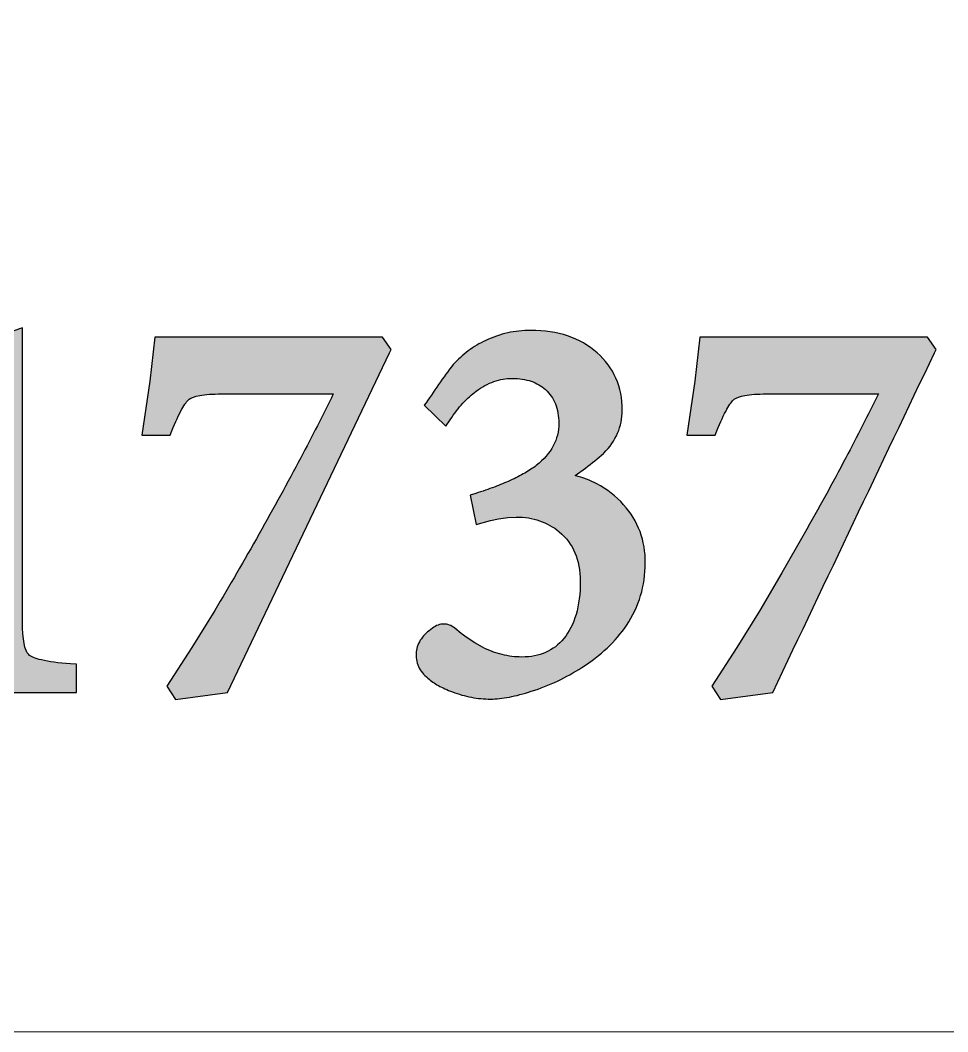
# Model space of a CAD drawing. Header units: millimetres. Extents: x -228 to -124, y -139 to -90.
# Drawn here: x -206.72 to -198.85, y -139.37 to -130.79 of the extents above; entities that cross this region are included whole.
import ezdxf

# ---------------------------------------------------------------- set-up
doc = ezdxf.new("R2010")
doc.units = ezdxf.units.MM
doc.header["$MEASUREMENT"] = 0
doc.layers.add('Layer 1', color=7, linetype='Continuous')

msp = doc.modelspace()

# ---------------------------------------------------------------- hatches: boundary and pattern name
at = {"layer": 'Layer 1', "true_color": 0x373435}
h = msp.add_hatch(color=250, dxfattribs=at)
edge = h.paths.add_edge_path()
edge.add_spline(control_points=[(-207.6908, -136.4389), (-207.6908, -136.4389), (-207.6908, -136.2532), (-207.6908, -136.2532), (-207.6908, -136.2532), (-207.6398, -136.2496), (-207.6398, -136.2496), (-207.5387, -136.2426), (-207.4574, -136.2315), (-207.3974, -136.217), (-207.3431, -136.204), (-207.3068, -136.1888), (-207.2896, -136.1721), (-207.2753, -136.1586), (-207.2635, -136.1302), (-207.2549, -136.0878), (-207.2447, -136.0381), (-207.2394, -135.9714), (-207.2394, -135.8882), (-207.2394, -135.8882), (-207.2394, -134.1209), (-207.2394, -134.1209), (-207.2394, -134.0619), (-207.2421, -134.0151), (-207.2473, -133.9811), (-207.2516, -133.9529), (-207.2569, -133.9345), (-207.2628, -133.927), (-207.2663, -133.9226), (-207.2773, -133.9177), (-207.2959, -133.9125), (-207.3222, -133.9053), (-207.3591, -133.9), (-207.4056, -133.897), (-207.4056, -133.897), (-207.7069, -133.8856), (-207.7069, -133.8856), (-207.7069, -133.8856), (-207.7069, -133.6736), (-207.7069, -133.6736), (-207.7069, -133.6736), (-207.6607, -133.6664), (-207.6607, -133.6664), (-207.5887, -133.6551), (-207.5146, -133.6407), (-207.4391, -133.624), (-207.364, -133.6071), (-207.287, -133.5876), (-207.209, -133.5656), (-207.1448, -133.5481), (-207.0757, -133.5273), (-207.0019, -133.5037), (-206.9272, -133.4798), (-206.851, -133.4536), (-206.7739, -133.426), (-206.7739, -133.426), (-206.7006, -133.3996), (-206.7006, -133.3996), (-206.7006, -133.3996), (-206.7006, -135.8882), (-206.7006, -135.8882), (-206.7006, -136.045), (-206.6831, -136.1394), (-206.6482, -136.1711), (-206.6301, -136.1886), (-206.5937, -136.2036), (-206.5387, -136.2167), (-206.4781, -136.2315), (-206.3963, -136.2426), (-206.2941, -136.2496), (-206.2941, -136.2496), (-206.2429, -136.2531), (-206.2429, -136.2531), (-206.2429, -136.2531), (-206.2429, -136.4937), (-206.2429, -136.4937), (-206.2429, -136.4937), (-207.6908, -136.4937), (-207.6908, -136.4937), (-207.6908, -136.4937), (-207.6908, -136.4389), (-207.6908, -136.4389)], knot_values=[0, 0, 0, 0, 0.037037, 0.037037, 0.037037, 0.074074, 0.074074, 0.074074, 0.111111, 0.111111, 0.111111, 0.148148, 0.148148, 0.148148, 0.185185, 0.185185, 0.185185, 0.222222, 0.222222, 0.222222, 0.259259, 0.259259, 0.259259, 0.296296, 0.296296, 0.296296, 0.333333, 0.333333, 0.333333, 0.37037, 0.37037, 0.37037, 0.407407, 0.407407, 0.407407, 0.444444, 0.444444, 0.444444, 0.481481, 0.481481, 0.481481, 0.518519, 0.518519, 0.518519, 0.555556, 0.555556, 0.555556, 0.592593, 0.592593, 0.592593, 0.62963, 0.62963, 0.62963, 0.666667, 0.666667, 0.666667, 0.703704, 0.703704, 0.703704, 0.740741, 0.740741, 0.740741, 0.777778, 0.777778, 0.777778, 0.814815, 0.814815, 0.814815, 0.851852, 0.851852, 0.851852, 0.888889, 0.888889, 0.888889, 0.925926, 0.925926, 0.925926, 0.962963, 0.962963, 0.962963, 1, 1, 1, 1], degree=3, periodic=1)
h = msp.add_hatch(color=250, dxfattribs=at)
edge = h.paths.add_edge_path()
edge.add_spline(control_points=[(-202.0115, -134.653), (-201.9462, -134.6713), (-201.8857, -134.6949), (-201.8302, -134.7238), (-201.7425, -134.7694), (-201.6661, -134.8287), (-201.6017, -134.9008), (-201.5396, -134.9697), (-201.493, -135.046), (-201.4624, -135.1287), (-201.4319, -135.211), (-201.417, -135.3001), (-201.4181, -135.3948), (-201.4179, -135.4909), (-201.4313, -135.5834), (-201.4578, -135.6716), (-201.4844, -135.7598), (-201.5245, -135.8444), (-201.5778, -135.9249), (-201.6238, -135.9926), (-201.6786, -136.0563), (-201.7418, -136.1154), (-201.8044, -136.1744), (-201.8759, -136.2295), (-201.9554, -136.2803), (-202.022, -136.3235), (-202.0911, -136.3617), (-202.1619, -136.3951), (-202.2341, -136.4289), (-202.3086, -136.458), (-202.3846, -136.482), (-202.4515, -136.5039), (-202.514, -136.5205), (-202.5711, -136.5315), (-202.6292, -136.5428), (-202.6828, -136.5485), (-202.7308, -136.5485), (-202.7849, -136.5485), (-202.8395, -136.5432), (-202.8933, -136.533), (-202.9474, -136.5228), (-203.0013, -136.5072), (-203.0546, -136.4871), (-203.0989, -136.4704), (-203.1389, -136.4523), (-203.1733, -136.4334), (-203.2077, -136.4143), (-203.2373, -136.3937), (-203.2615, -136.3721), (-203.2981, -136.3427), (-203.325, -136.3091), (-203.3418, -136.272), (-203.3592, -136.2338), (-203.366, -136.1925), (-203.3618, -136.1489), (-203.3576, -136.1088), (-203.3425, -136.0712), (-203.3172, -136.0362), (-203.2946, -136.005), (-203.2629, -135.9752), (-203.2228, -135.9476), (-203.1926, -135.9239), (-203.1606, -135.9119), (-203.128, -135.9119), (-203.0954, -135.9119), (-203.0636, -135.9239), (-203.0333, -135.9476), (-203.0333, -135.9476), (-202.981, -135.9912), (-202.981, -135.9912), (-202.981, -135.9912), (-202.9303, -136.0289), (-202.9303, -136.0289), (-202.9303, -136.0289), (-202.8652, -136.0721), (-202.8652, -136.0721), (-202.8652, -136.0721), (-202.7996, -136.1083), (-202.7996, -136.1083), (-202.7445, -136.1364), (-202.6889, -136.1574), (-202.6331, -136.1712), (-202.5781, -136.1847), (-202.522, -136.1917), (-202.4652, -136.1917), (-202.3895, -136.1917), (-202.3219, -136.1786), (-202.263, -136.1525), (-202.2047, -136.1269), (-202.1535, -136.0878), (-202.11, -136.0358), (-202.064, -135.9787), (-202.0289, -135.9098), (-202.0054, -135.8303), (-201.9814, -135.7486), (-201.9692, -135.6545), (-201.9692, -135.5484), (-201.9692, -135.4579), (-201.9844, -135.3774), (-202.0145, -135.3077), (-202.0439, -135.2391), (-202.0888, -135.1796), (-202.1479, -135.1297), (-202.198, -135.0886), (-202.2538, -135.057), (-202.3144, -135.0363), (-202.3748, -135.0156), (-202.4414, -135.0051), (-202.5132, -135.0051), (-202.5132, -135.0051), (-202.5849, -135.0087), (-202.5849, -135.0087), (-202.5849, -135.0087), (-202.6638, -135.0199), (-202.6638, -135.0199), (-202.6638, -135.0199), (-202.7321, -135.0339), (-202.7321, -135.0339), (-202.7321, -135.0339), (-202.8527, -135.0681), (-202.8527, -135.0681), (-202.8527, -135.0681), (-202.9031, -134.8193), (-202.9031, -134.8193), (-202.9031, -134.8193), (-202.8561, -134.8048), (-202.8561, -134.8048), (-202.7999, -134.7872), (-202.7469, -134.769), (-202.6982, -134.7507), (-202.6501, -134.7328), (-202.6056, -134.7141), (-202.5649, -134.6954), (-202.5196, -134.6749), (-202.4778, -134.6536), (-202.4406, -134.6321), (-202.4035, -134.6107), (-202.3704, -134.5891), (-202.3423, -134.5678), (-202.278, -134.517), (-202.2296, -134.4615), (-202.1981, -134.4016), (-202.1672, -134.3433), (-202.1516, -134.2794), (-202.1516, -134.2106), (-202.1516, -134.1482), (-202.1614, -134.0929), (-202.1806, -134.0453), (-202.1993, -133.9985), (-202.2275, -133.958), (-202.2644, -133.9246), (-202.2998, -133.8934), (-202.3407, -133.8695), (-202.3865, -133.8538), (-202.4332, -133.838), (-202.4865, -133.8298), (-202.5455, -133.8298), (-202.5992, -133.8298), (-202.6515, -133.8387), (-202.7017, -133.8562), (-202.753, -133.8741), (-202.8035, -133.9014), (-202.852, -133.9372), (-202.8905, -133.9657), (-202.9284, -134.0006), (-202.9651, -134.0407), (-203.0019, -134.0808), (-203.0382, -134.1276), (-203.0731, -134.18), (-203.0731, -134.18), (-203.1095, -134.2345), (-203.1095, -134.2345), (-203.1095, -134.2345), (-203.2923, -134.057), (-203.2923, -134.057), (-203.2146, -133.9475), (-203.1298, -133.8141), (-203.0472, -133.7132), (-203.0085, -133.67), (-202.9657, -133.6309), (-202.9196, -133.5966), (-202.8734, -133.5625), (-202.8235, -133.5326), (-202.7705, -133.5077), (-202.7102, -133.4797), (-202.6484, -133.4582), (-202.5852, -133.4441), (-202.5219, -133.4299), (-202.4573, -133.4225), (-202.3918, -133.4225), (-202.3918, -133.4225), (-202.3883, -133.4225), (-202.3883, -133.4225), (-202.2739, -133.4225), (-202.1698, -133.4384), (-202.0765, -133.4696), (-201.982, -133.5012), (-201.8988, -133.5492), (-201.8271, -133.6125), (-201.7561, -133.6748), (-201.7025, -133.7473), (-201.6667, -133.829), (-201.6312, -133.9103), (-201.6132, -134.0004), (-201.6132, -134.0985), (-201.6132, -134.1676), (-201.6266, -134.2332), (-201.6529, -134.2944), (-201.6789, -134.355), (-201.7184, -134.4117), (-201.7703, -134.4635), (-201.7703, -134.4635), (-201.7726, -134.4656), (-201.7726, -134.4656), (-201.8194, -134.5069), (-201.8703, -134.5484), (-201.9249, -134.5897), (-201.9249, -134.5897), (-202.0115, -134.653), (-202.0115, -134.653)], knot_values=[0, 0, 0, 0, 0.013699, 0.013699, 0.013699, 0.027397, 0.027397, 0.027397, 0.041096, 0.041096, 0.041096, 0.054795, 0.054795, 0.054795, 0.068493, 0.068493, 0.068493, 0.082192, 0.082192, 0.082192, 0.09589, 0.09589, 0.09589, 0.109589, 0.109589, 0.109589, 0.123288, 0.123288, 0.123288, 0.136986, 0.136986, 0.136986, 0.150685, 0.150685, 0.150685, 0.164384, 0.164384, 0.164384, 0.178082, 0.178082, 0.178082, 0.191781, 0.191781, 0.191781, 0.205479, 0.205479, 0.205479, 0.219178, 0.219178, 0.219178, 0.232877, 0.232877, 0.232877, 0.246575, 0.246575, 0.246575, 0.260274, 0.260274, 0.260274, 0.273973, 0.273973, 0.273973, 0.287671, 0.287671, 0.287671, 0.30137, 0.30137, 0.30137, 0.315068, 0.315068, 0.315068, 0.328767, 0.328767, 0.328767, 0.342466, 0.342466, 0.342466, 0.356164, 0.356164, 0.356164, 0.369863, 0.369863, 0.369863, 0.383562, 0.383562, 0.383562, 0.39726, 0.39726, 0.39726, 0.410959, 0.410959, 0.410959, 0.424658, 0.424658, 0.424658, 0.438356, 0.438356, 0.438356, 0.452055, 0.452055, 0.452055, 0.465753, 0.465753, 0.465753, 0.479452, 0.479452, 0.479452, 0.493151, 0.493151, 0.493151, 0.506849, 0.506849, 0.506849, 0.520548, 0.520548, 0.520548, 0.534247, 0.534247, 0.534247, 0.547945, 0.547945, 0.547945, 0.561644, 0.561644, 0.561644, 0.575342, 0.575342, 0.575342, 0.589041, 0.589041, 0.589041, 0.60274, 0.60274, 0.60274, 0.616438, 0.616438, 0.616438, 0.630137, 0.630137, 0.630137, 0.643836, 0.643836, 0.643836, 0.657534, 0.657534, 0.657534, 0.671233, 0.671233, 0.671233, 0.684932, 0.684932, 0.684932, 0.69863, 0.69863, 0.69863, 0.712329, 0.712329, 0.712329, 0.726027, 0.726027, 0.726027, 0.739726, 0.739726, 0.739726, 0.753425, 0.753425, 0.753425, 0.767123, 0.767123, 0.767123, 0.780822, 0.780822, 0.780822, 0.794521, 0.794521, 0.794521, 0.808219, 0.808219, 0.808219, 0.821918, 0.821918, 0.821918, 0.835616, 0.835616, 0.835616, 0.849315, 0.849315, 0.849315, 0.863014, 0.863014, 0.863014, 0.876712, 0.876712, 0.876712, 0.890411, 0.890411, 0.890411, 0.90411, 0.90411, 0.90411, 0.917808, 0.917808, 0.917808, 0.931507, 0.931507, 0.931507, 0.945205, 0.945205, 0.945205, 0.958904, 0.958904, 0.958904, 0.972603, 0.972603, 0.972603, 0.986301, 0.986301, 0.986301, 1, 1, 1, 1], degree=3, periodic=1)
h = msp.add_hatch(color=250, dxfattribs=at)
edge = h.paths.add_edge_path()
edge.add_spline(control_points=[(-203.5876, -133.613), (-203.5876, -133.613), (-204.9611, -136.492), (-204.9611, -136.492), (-204.9611, -136.492), (-205.4027, -136.5525), (-205.4027, -136.5525), (-205.4027, -136.5525), (-205.4761, -136.4386), (-205.4761, -136.4386), (-205.4761, -136.4386), (-205.2657, -136.1119), (-205.2657, -136.1119), (-205.2657, -136.1119), (-205.0701, -135.7962), (-205.0701, -135.7962), (-204.9458, -135.5893), (-204.82, -135.3727), (-204.6934, -135.1475), (-204.5698, -134.929), (-204.4521, -134.7143), (-204.341, -134.5036), (-204.245, -134.3217), (-204.1526, -134.1407), (-204.0642, -133.9611), (-204.0642, -133.9611), (-205.0137, -133.9611), (-205.0137, -133.9611), (-205.0884, -133.9611), (-205.1496, -133.9656), (-205.1972, -133.9745), (-205.2396, -133.9823), (-205.2697, -133.9934), (-205.2874, -134.007), (-205.3051, -134.0206), (-205.3258, -134.0489), (-205.3496, -134.0911), (-205.3756, -134.1377), (-205.4038, -134.1993), (-205.4335, -134.2751), (-205.4335, -134.2751), (-205.4471, -134.3101), (-205.4471, -134.3101), (-205.4471, -134.3101), (-205.6887, -134.3101), (-205.6887, -134.3101), (-205.6887, -134.3101), (-205.622, -133.8538), (-205.622, -133.8538), (-205.622, -133.8538), (-205.5779, -133.4801), (-205.5779, -133.4801), (-205.5779, -133.4801), (-203.6469, -133.4801), (-203.6469, -133.4801), (-203.6469, -133.4801), (-203.5739, -133.5844), (-203.5739, -133.5844), (-203.5739, -133.5844), (-203.5876, -133.613), (-203.5876, -133.613)], knot_values=[0, 0, 0, 0, 0.05, 0.05, 0.05, 0.1, 0.1, 0.1, 0.15, 0.15, 0.15, 0.2, 0.2, 0.2, 0.25, 0.25, 0.25, 0.3, 0.3, 0.3, 0.35, 0.35, 0.35, 0.4, 0.4, 0.4, 0.45, 0.45, 0.45, 0.5, 0.5, 0.5, 0.55, 0.55, 0.55, 0.6, 0.6, 0.6, 0.65, 0.65, 0.65, 0.7, 0.7, 0.7, 0.75, 0.75, 0.75, 0.8, 0.8, 0.8, 0.85, 0.85, 0.85, 0.9, 0.9, 0.9, 0.95, 0.95, 0.95, 1, 1, 1, 1], degree=3, periodic=1)
h = msp.add_hatch(color=250, dxfattribs=at)
edge = h.paths.add_edge_path()
edge.add_spline(control_points=[(-198.9642, -133.613), (-199.4242, -134.5715), (-199.8785, -135.5329), (-200.3373, -136.492), (-200.3373, -136.492), (-200.779, -136.5525), (-200.779, -136.5525), (-200.779, -136.5525), (-200.8521, -136.4384), (-200.8521, -136.4384), (-200.8521, -136.4384), (-200.6422, -136.1119), (-200.6422, -136.1119), (-200.6422, -136.1119), (-200.4468, -135.7962), (-200.4468, -135.7962), (-200.4468, -135.7962), (-200.2584, -135.4772), (-200.2584, -135.4772), (-200.2584, -135.4772), (-200.0692, -135.1475), (-200.0692, -135.1475), (-199.9474, -134.932), (-199.8299, -134.7173), (-199.7173, -134.5036), (-199.6204, -134.3199), (-199.5281, -134.139), (-199.4406, -133.9611), (-199.4406, -133.9611), (-200.3901, -133.9611), (-200.3901, -133.9611), (-200.4649, -133.9611), (-200.526, -133.9656), (-200.5735, -133.9745), (-200.616, -133.9823), (-200.6461, -133.9934), (-200.6638, -134.007), (-200.6815, -134.0206), (-200.7022, -134.0488), (-200.7259, -134.0909), (-200.752, -134.1374), (-200.7803, -134.1993), (-200.8101, -134.2751), (-200.8101, -134.2751), (-200.8238, -134.3101), (-200.8238, -134.3101), (-200.8238, -134.3101), (-201.0651, -134.3101), (-201.0651, -134.3101), (-201.0651, -134.3101), (-200.9985, -133.8538), (-200.9985, -133.8538), (-200.9985, -133.8538), (-200.9543, -133.4801), (-200.9543, -133.4801), (-200.9543, -133.4801), (-199.0232, -133.4801), (-199.0232, -133.4801), (-199.0232, -133.4801), (-198.9504, -133.5843), (-198.9504, -133.5843), (-198.9504, -133.5843), (-198.9642, -133.613), (-198.9642, -133.613)], knot_values=[0, 0, 0, 0, 0.047619, 0.047619, 0.047619, 0.095238, 0.095238, 0.095238, 0.142857, 0.142857, 0.142857, 0.190476, 0.190476, 0.190476, 0.238095, 0.238095, 0.238095, 0.285714, 0.285714, 0.285714, 0.333333, 0.333333, 0.333333, 0.380952, 0.380952, 0.380952, 0.428571, 0.428571, 0.428571, 0.47619, 0.47619, 0.47619, 0.52381, 0.52381, 0.52381, 0.571429, 0.571429, 0.571429, 0.619048, 0.619048, 0.619048, 0.666667, 0.666667, 0.666667, 0.714286, 0.714286, 0.714286, 0.761905, 0.761905, 0.761905, 0.809524, 0.809524, 0.809524, 0.857143, 0.857143, 0.857143, 0.904762, 0.904762, 0.904762, 0.952381, 0.952381, 0.952381, 1, 1, 1, 1], degree=3, periodic=1)

# ---------------------------------------------------------------- linework, layer by layer
at = {"layer": 'Layer 1', "color": 250, "lineweight": 18}
msp.add_open_spline([(-224.1676, -89.5688), (-224.1676, -89.5688), (-181.8748, -89.5688), (-181.8748, -89.5688), (-179.8103, -89.5688), (-178.1212, -91.258), (-178.1212, -93.3226), (-178.1212, -93.3226), (-178.1212, -135.615), (-178.1212, -135.615), (-178.1212, -137.6796), (-179.8103, -139.3688), (-181.8748, -139.3688), (-181.8748, -139.3688), (-224.1676, -139.3688), (-224.1676, -139.3688), (-226.2321, -139.3688), (-227.9212, -137.6796), (-227.9212, -135.615), (-227.9212, -135.615), (-227.9212, -93.3226), (-227.9212, -93.3226), (-227.9212, -91.258), (-226.2321, -89.5688), (-224.1676, -89.5688)], degree=3, knots=[0, 0, 0, 0, 0.125, 0.125, 0.125, 0.25, 0.25, 0.25, 0.375, 0.375, 0.375, 0.5, 0.5, 0.5, 0.625, 0.625, 0.625, 0.75, 0.75, 0.75, 0.875, 0.875, 0.875, 1, 1, 1, 1], dxfattribs=at)
at = {"layer": 'Layer 1', "color": 250}
for points, knots in [([(-207.6908, -136.4389), (-207.6908, -136.4389), (-207.6908, -136.2532), (-207.6908, -136.2532), (-207.6908, -136.2532), (-207.6398, -136.2496), (-207.6398, -136.2496), (-207.5387, -136.2426), (-207.4574, -136.2315), (-207.3974, -136.217), (-207.3431, -136.204), (-207.3068, -136.1888), (-207.2896, -136.1721), (-207.2753, -136.1586), (-207.2635, -136.1302), (-207.2549, -136.0878), (-207.2447, -136.0381), (-207.2394, -135.9714), (-207.2394, -135.8882), (-207.2394, -135.8882), (-207.2394, -134.1209), (-207.2394, -134.1209), (-207.2394, -134.0619), (-207.2421, -134.0151), (-207.2473, -133.9811), (-207.2516, -133.9529), (-207.2569, -133.9345), (-207.2628, -133.927), (-207.2663, -133.9226), (-207.2773, -133.9177), (-207.2959, -133.9125), (-207.3222, -133.9053), (-207.3591, -133.9), (-207.4056, -133.897), (-207.4056, -133.897), (-207.7069, -133.8856), (-207.7069, -133.8856), (-207.7069, -133.8856), (-207.7069, -133.6736), (-207.7069, -133.6736), (-207.7069, -133.6736), (-207.6607, -133.6664), (-207.6607, -133.6664), (-207.5887, -133.6551), (-207.5146, -133.6407), (-207.4391, -133.624), (-207.364, -133.6071), (-207.287, -133.5876), (-207.209, -133.5656), (-207.1448, -133.5481), (-207.0757, -133.5273), (-207.0019, -133.5037), (-206.9272, -133.4798), (-206.851, -133.4536), (-206.7739, -133.426), (-206.7739, -133.426), (-206.7006, -133.3996), (-206.7006, -133.3996), (-206.7006, -133.3996), (-206.7006, -135.8882), (-206.7006, -135.8882), (-206.7006, -136.045), (-206.6831, -136.1394), (-206.6482, -136.1711), (-206.6301, -136.1886), (-206.5937, -136.2036), (-206.5387, -136.2167), (-206.4781, -136.2315), (-206.3963, -136.2426), (-206.2941, -136.2496), (-206.2941, -136.2496), (-206.2429, -136.2531), (-206.2429, -136.2531), (-206.2429, -136.2531), (-206.2429, -136.4937), (-206.2429, -136.4937), (-206.2429, -136.4937), (-207.6908, -136.4937), (-207.6908, -136.4937), (-207.6908, -136.4937), (-207.6908, -136.4389), (-207.6908, -136.4389)], [0, 0, 0, 0, 0.037037, 0.037037, 0.037037, 0.074074, 0.074074, 0.074074, 0.111111, 0.111111, 0.111111, 0.148148, 0.148148, 0.148148, 0.185185, 0.185185, 0.185185, 0.222222, 0.222222, 0.222222, 0.259259, 0.259259, 0.259259, 0.296296, 0.296296, 0.296296, 0.333333, 0.333333, 0.333333, 0.37037, 0.37037, 0.37037, 0.407407, 0.407407, 0.407407, 0.444444, 0.444444, 0.444444, 0.481481, 0.481481, 0.481481, 0.518519, 0.518519, 0.518519, 0.555556, 0.555556, 0.555556, 0.592593, 0.592593, 0.592593, 0.62963, 0.62963, 0.62963, 0.666667, 0.666667, 0.666667, 0.703704, 0.703704, 0.703704, 0.740741, 0.740741, 0.740741, 0.777778, 0.777778, 0.777778, 0.814815, 0.814815, 0.814815, 0.851852, 0.851852, 0.851852, 0.888889, 0.888889, 0.888889, 0.925926, 0.925926, 0.925926, 0.962963, 0.962963, 0.962963, 1, 1, 1, 1]), ([(-202.0115, -134.653), (-201.9462, -134.6713), (-201.8857, -134.6949), (-201.8302, -134.7238), (-201.7425, -134.7694), (-201.6661, -134.8287), (-201.6017, -134.9008), (-201.5396, -134.9697), (-201.493, -135.046), (-201.4624, -135.1287), (-201.4319, -135.211), (-201.417, -135.3001), (-201.4181, -135.3948), (-201.4179, -135.4909), (-201.4313, -135.5834), (-201.4578, -135.6716), (-201.4844, -135.7598), (-201.5245, -135.8444), (-201.5778, -135.9249), (-201.6238, -135.9926), (-201.6786, -136.0563), (-201.7418, -136.1154), (-201.8044, -136.1744), (-201.8759, -136.2295), (-201.9554, -136.2803), (-202.022, -136.3235), (-202.0911, -136.3617), (-202.1619, -136.3951), (-202.2341, -136.4289), (-202.3086, -136.458), (-202.3846, -136.482), (-202.4515, -136.5039), (-202.514, -136.5205), (-202.5711, -136.5315), (-202.6292, -136.5428), (-202.6828, -136.5485), (-202.7308, -136.5485), (-202.7849, -136.5485), (-202.8395, -136.5432), (-202.8933, -136.533), (-202.9474, -136.5228), (-203.0013, -136.5072), (-203.0546, -136.4871), (-203.0989, -136.4704), (-203.1389, -136.4523), (-203.1733, -136.4334), (-203.2077, -136.4143), (-203.2373, -136.3937), (-203.2615, -136.3721), (-203.2981, -136.3427), (-203.325, -136.3091), (-203.3418, -136.272), (-203.3592, -136.2338), (-203.366, -136.1925), (-203.3618, -136.1489), (-203.3576, -136.1088), (-203.3425, -136.0712), (-203.3172, -136.0362), (-203.2946, -136.005), (-203.2629, -135.9752), (-203.2228, -135.9476), (-203.1926, -135.9239), (-203.1606, -135.9119), (-203.128, -135.9119), (-203.0954, -135.9119), (-203.0636, -135.9239), (-203.0333, -135.9476), (-203.0333, -135.9476), (-202.981, -135.9912), (-202.981, -135.9912), (-202.981, -135.9912), (-202.9303, -136.0289), (-202.9303, -136.0289), (-202.9303, -136.0289), (-202.8652, -136.0721), (-202.8652, -136.0721), (-202.8652, -136.0721), (-202.7996, -136.1083), (-202.7996, -136.1083), (-202.7445, -136.1364), (-202.6889, -136.1574), (-202.6331, -136.1712), (-202.5781, -136.1847), (-202.522, -136.1917), (-202.4652, -136.1917), (-202.3895, -136.1917), (-202.3219, -136.1786), (-202.263, -136.1525), (-202.2047, -136.1269), (-202.1535, -136.0878), (-202.11, -136.0358), (-202.064, -135.9787), (-202.0289, -135.9098), (-202.0054, -135.8303), (-201.9814, -135.7486), (-201.9692, -135.6545), (-201.9692, -135.5484), (-201.9692, -135.4579), (-201.9844, -135.3774), (-202.0145, -135.3077), (-202.0439, -135.2391), (-202.0888, -135.1796), (-202.1479, -135.1297), (-202.198, -135.0886), (-202.2538, -135.057), (-202.3144, -135.0363), (-202.3748, -135.0156), (-202.4414, -135.0051), (-202.5132, -135.0051), (-202.5132, -135.0051), (-202.5849, -135.0087), (-202.5849, -135.0087), (-202.5849, -135.0087), (-202.6638, -135.0199), (-202.6638, -135.0199), (-202.6638, -135.0199), (-202.7321, -135.0339), (-202.7321, -135.0339), (-202.7321, -135.0339), (-202.8527, -135.0681), (-202.8527, -135.0681), (-202.8527, -135.0681), (-202.9031, -134.8193), (-202.9031, -134.8193), (-202.9031, -134.8193), (-202.8561, -134.8048), (-202.8561, -134.8048), (-202.7999, -134.7872), (-202.7469, -134.769), (-202.6982, -134.7507), (-202.6501, -134.7328), (-202.6056, -134.7141), (-202.5649, -134.6954), (-202.5196, -134.6749), (-202.4778, -134.6536), (-202.4406, -134.6321), (-202.4035, -134.6107), (-202.3704, -134.5891), (-202.3423, -134.5678), (-202.278, -134.517), (-202.2296, -134.4615), (-202.1981, -134.4016), (-202.1672, -134.3433), (-202.1516, -134.2794), (-202.1516, -134.2106), (-202.1516, -134.1482), (-202.1614, -134.0929), (-202.1806, -134.0453), (-202.1993, -133.9985), (-202.2275, -133.958), (-202.2644, -133.9246), (-202.2998, -133.8934), (-202.3407, -133.8695), (-202.3865, -133.8538), (-202.4332, -133.838), (-202.4865, -133.8298), (-202.5455, -133.8298), (-202.5992, -133.8298), (-202.6515, -133.8387), (-202.7017, -133.8562), (-202.753, -133.8741), (-202.8035, -133.9014), (-202.852, -133.9372), (-202.8905, -133.9657), (-202.9284, -134.0006), (-202.9651, -134.0407), (-203.0019, -134.0808), (-203.0382, -134.1276), (-203.0731, -134.18), (-203.0731, -134.18), (-203.1095, -134.2345), (-203.1095, -134.2345), (-203.1095, -134.2345), (-203.2923, -134.057), (-203.2923, -134.057), (-203.2146, -133.9475), (-203.1298, -133.8141), (-203.0472, -133.7132), (-203.0085, -133.67), (-202.9657, -133.6309), (-202.9196, -133.5966), (-202.8734, -133.5625), (-202.8235, -133.5326), (-202.7705, -133.5077), (-202.7102, -133.4797), (-202.6484, -133.4582), (-202.5852, -133.4441), (-202.5219, -133.4299), (-202.4573, -133.4225), (-202.3918, -133.4225), (-202.3918, -133.4225), (-202.3883, -133.4225), (-202.3883, -133.4225), (-202.2739, -133.4225), (-202.1698, -133.4384), (-202.0765, -133.4696), (-201.982, -133.5012), (-201.8988, -133.5492), (-201.8271, -133.6125), (-201.7561, -133.6748), (-201.7025, -133.7473), (-201.6667, -133.829), (-201.6312, -133.9103), (-201.6132, -134.0004), (-201.6132, -134.0985), (-201.6132, -134.1676), (-201.6266, -134.2332), (-201.6529, -134.2944), (-201.6789, -134.355), (-201.7184, -134.4117), (-201.7703, -134.4635), (-201.7703, -134.4635), (-201.7726, -134.4656), (-201.7726, -134.4656), (-201.8194, -134.5069), (-201.8703, -134.5484), (-201.9249, -134.5897), (-201.9249, -134.5897), (-202.0115, -134.653), (-202.0115, -134.653)], [0, 0, 0, 0, 0.013699, 0.013699, 0.013699, 0.027397, 0.027397, 0.027397, 0.041096, 0.041096, 0.041096, 0.054795, 0.054795, 0.054795, 0.068493, 0.068493, 0.068493, 0.082192, 0.082192, 0.082192, 0.09589, 0.09589, 0.09589, 0.109589, 0.109589, 0.109589, 0.123288, 0.123288, 0.123288, 0.136986, 0.136986, 0.136986, 0.150685, 0.150685, 0.150685, 0.164384, 0.164384, 0.164384, 0.178082, 0.178082, 0.178082, 0.191781, 0.191781, 0.191781, 0.205479, 0.205479, 0.205479, 0.219178, 0.219178, 0.219178, 0.232877, 0.232877, 0.232877, 0.246575, 0.246575, 0.246575, 0.260274, 0.260274, 0.260274, 0.273973, 0.273973, 0.273973, 0.287671, 0.287671, 0.287671, 0.30137, 0.30137, 0.30137, 0.315068, 0.315068, 0.315068, 0.328767, 0.328767, 0.328767, 0.342466, 0.342466, 0.342466, 0.356164, 0.356164, 0.356164, 0.369863, 0.369863, 0.369863, 0.383562, 0.383562, 0.383562, 0.39726, 0.39726, 0.39726, 0.410959, 0.410959, 0.410959, 0.424658, 0.424658, 0.424658, 0.438356, 0.438356, 0.438356, 0.452055, 0.452055, 0.452055, 0.465753, 0.465753, 0.465753, 0.479452, 0.479452, 0.479452, 0.493151, 0.493151, 0.493151, 0.506849, 0.506849, 0.506849, 0.520548, 0.520548, 0.520548, 0.534247, 0.534247, 0.534247, 0.547945, 0.547945, 0.547945, 0.561644, 0.561644, 0.561644, 0.575342, 0.575342, 0.575342, 0.589041, 0.589041, 0.589041, 0.60274, 0.60274, 0.60274, 0.616438, 0.616438, 0.616438, 0.630137, 0.630137, 0.630137, 0.643836, 0.643836, 0.643836, 0.657534, 0.657534, 0.657534, 0.671233, 0.671233, 0.671233, 0.684932, 0.684932, 0.684932, 0.69863, 0.69863, 0.69863, 0.712329, 0.712329, 0.712329, 0.726027, 0.726027, 0.726027, 0.739726, 0.739726, 0.739726, 0.753425, 0.753425, 0.753425, 0.767123, 0.767123, 0.767123, 0.780822, 0.780822, 0.780822, 0.794521, 0.794521, 0.794521, 0.808219, 0.808219, 0.808219, 0.821918, 0.821918, 0.821918, 0.835616, 0.835616, 0.835616, 0.849315, 0.849315, 0.849315, 0.863014, 0.863014, 0.863014, 0.876712, 0.876712, 0.876712, 0.890411, 0.890411, 0.890411, 0.90411, 0.90411, 0.90411, 0.917808, 0.917808, 0.917808, 0.931507, 0.931507, 0.931507, 0.945205, 0.945205, 0.945205, 0.958904, 0.958904, 0.958904, 0.972603, 0.972603, 0.972603, 0.986301, 0.986301, 0.986301, 1, 1, 1, 1]), ([(-203.5876, -133.613), (-203.5876, -133.613), (-204.9611, -136.492), (-204.9611, -136.492), (-204.9611, -136.492), (-205.4027, -136.5525), (-205.4027, -136.5525), (-205.4027, -136.5525), (-205.4761, -136.4386), (-205.4761, -136.4386), (-205.4761, -136.4386), (-205.2657, -136.1119), (-205.2657, -136.1119), (-205.2657, -136.1119), (-205.0701, -135.7962), (-205.0701, -135.7962), (-204.9458, -135.5893), (-204.82, -135.3727), (-204.6934, -135.1475), (-204.5698, -134.929), (-204.4521, -134.7143), (-204.341, -134.5036), (-204.245, -134.3217), (-204.1526, -134.1407), (-204.0642, -133.9611), (-204.0642, -133.9611), (-205.0137, -133.9611), (-205.0137, -133.9611), (-205.0884, -133.9611), (-205.1496, -133.9656), (-205.1972, -133.9745), (-205.2396, -133.9823), (-205.2697, -133.9934), (-205.2874, -134.007), (-205.3051, -134.0206), (-205.3258, -134.0489), (-205.3496, -134.0911), (-205.3756, -134.1377), (-205.4038, -134.1993), (-205.4335, -134.2751), (-205.4335, -134.2751), (-205.4471, -134.3101), (-205.4471, -134.3101), (-205.4471, -134.3101), (-205.6887, -134.3101), (-205.6887, -134.3101), (-205.6887, -134.3101), (-205.622, -133.8538), (-205.622, -133.8538), (-205.622, -133.8538), (-205.5779, -133.4801), (-205.5779, -133.4801), (-205.5779, -133.4801), (-203.6469, -133.4801), (-203.6469, -133.4801), (-203.6469, -133.4801), (-203.5739, -133.5844), (-203.5739, -133.5844), (-203.5739, -133.5844), (-203.5876, -133.613), (-203.5876, -133.613)], [0, 0, 0, 0, 0.05, 0.05, 0.05, 0.1, 0.1, 0.1, 0.15, 0.15, 0.15, 0.2, 0.2, 0.2, 0.25, 0.25, 0.25, 0.3, 0.3, 0.3, 0.35, 0.35, 0.35, 0.4, 0.4, 0.4, 0.45, 0.45, 0.45, 0.5, 0.5, 0.5, 0.55, 0.55, 0.55, 0.6, 0.6, 0.6, 0.65, 0.65, 0.65, 0.7, 0.7, 0.7, 0.75, 0.75, 0.75, 0.8, 0.8, 0.8, 0.85, 0.85, 0.85, 0.9, 0.9, 0.9, 0.95, 0.95, 0.95, 1, 1, 1, 1]), ([(-198.9642, -133.613), (-199.4242, -134.5715), (-199.8785, -135.5329), (-200.3373, -136.492), (-200.3373, -136.492), (-200.779, -136.5525), (-200.779, -136.5525), (-200.779, -136.5525), (-200.8521, -136.4384), (-200.8521, -136.4384), (-200.8521, -136.4384), (-200.6422, -136.1119), (-200.6422, -136.1119), (-200.6422, -136.1119), (-200.4468, -135.7962), (-200.4468, -135.7962), (-200.4468, -135.7962), (-200.2584, -135.4772), (-200.2584, -135.4772), (-200.2584, -135.4772), (-200.0692, -135.1475), (-200.0692, -135.1475), (-199.9474, -134.932), (-199.8299, -134.7173), (-199.7173, -134.5036), (-199.6204, -134.3199), (-199.5281, -134.139), (-199.4406, -133.9611), (-199.4406, -133.9611), (-200.3901, -133.9611), (-200.3901, -133.9611), (-200.4649, -133.9611), (-200.526, -133.9656), (-200.5735, -133.9745), (-200.616, -133.9823), (-200.6461, -133.9934), (-200.6638, -134.007), (-200.6815, -134.0206), (-200.7022, -134.0488), (-200.7259, -134.0909), (-200.752, -134.1374), (-200.7803, -134.1993), (-200.8101, -134.2751), (-200.8101, -134.2751), (-200.8238, -134.3101), (-200.8238, -134.3101), (-200.8238, -134.3101), (-201.0651, -134.3101), (-201.0651, -134.3101), (-201.0651, -134.3101), (-200.9985, -133.8538), (-200.9985, -133.8538), (-200.9985, -133.8538), (-200.9543, -133.4801), (-200.9543, -133.4801), (-200.9543, -133.4801), (-199.0232, -133.4801), (-199.0232, -133.4801), (-199.0232, -133.4801), (-198.9504, -133.5843), (-198.9504, -133.5843), (-198.9504, -133.5843), (-198.9642, -133.613), (-198.9642, -133.613)], [0, 0, 0, 0, 0.047619, 0.047619, 0.047619, 0.095238, 0.095238, 0.095238, 0.142857, 0.142857, 0.142857, 0.190476, 0.190476, 0.190476, 0.238095, 0.238095, 0.238095, 0.285714, 0.285714, 0.285714, 0.333333, 0.333333, 0.333333, 0.380952, 0.380952, 0.380952, 0.428571, 0.428571, 0.428571, 0.47619, 0.47619, 0.47619, 0.52381, 0.52381, 0.52381, 0.571429, 0.571429, 0.571429, 0.619048, 0.619048, 0.619048, 0.666667, 0.666667, 0.666667, 0.714286, 0.714286, 0.714286, 0.761905, 0.761905, 0.761905, 0.809524, 0.809524, 0.809524, 0.857143, 0.857143, 0.857143, 0.904762, 0.904762, 0.904762, 0.952381, 0.952381, 0.952381, 1, 1, 1, 1])]:
    msp.add_open_spline(points, degree=3, knots=knots, dxfattribs=at)

doc.saveas('drawing.dxf')
